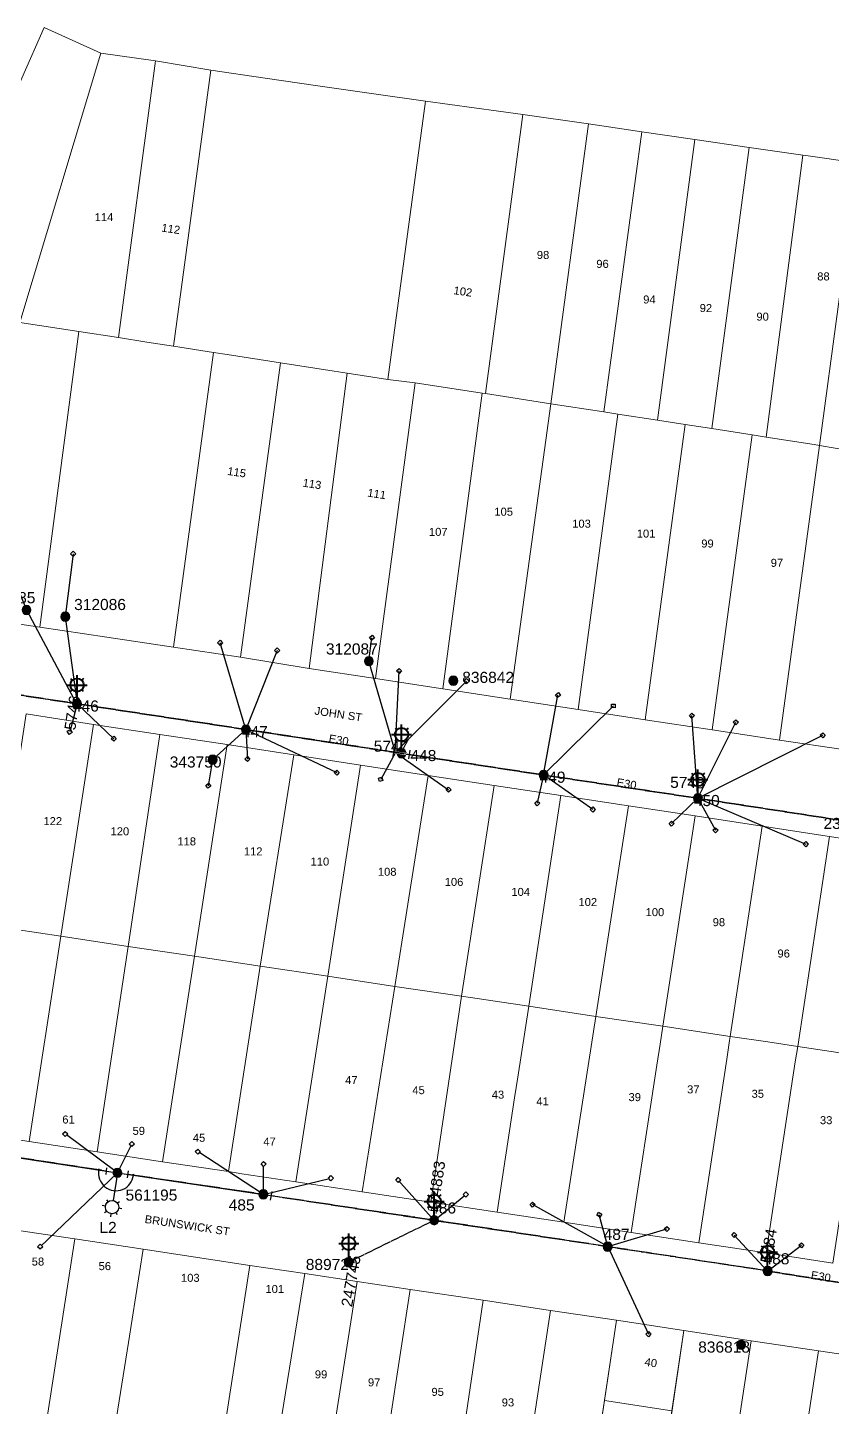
# Model space of a CAD drawing. Header units: metres. Extents: x 314484 to 315473, y 6253544 to 6254134.
# Drawn here: x 315062.3 to 315243.3, y 6253793.7 to 6254104 of the extents above; entities that cross this region are included whole.
import ezdxf
from ezdxf.enums import TextEntityAlignment as Align

# ---------------------------------------------------------------- set-up
doc = ezdxf.new("R2010")
doc.units = ezdxf.units.M
doc.linetypes.add('Cable Exist OH', pattern=[1, 1, 0])
doc.layers.get('0').update_dxf_attribs({"color": 6})
for name, color, linetype, lineweight in [('Cadastre Buildings_SP_EXT', 9, 'Continuous', 5), ('Cadastre Land Parcels_SP_EXT', 9, 'Continuous', 5), ('Cadastre Roads_SP_EXT', 9, 'Continuous', 5)]:
    doc.layers.add(name, color=color, linetype=linetype, lineweight=lineweight)
for name, color, linetype in [('Equip_SP_SL_EXT', 7, 'Continuous'), ('Equip_SP_SL_NEW', 2, 'Continuous'), ('Mains_HV_EXT', 7, 'Continuous'), ('Mains_LV_EXT', 7, 'Continuous'), ('Mains_SL_EXT', 7, 'Continuous'), ('OH_Details_SP_MISC', 7, 'Continuous'), ('Services_SP_EXT', 7, 'Continuous'), ('SupportsOH_SP_TR_HV_LV_SL_EXT', 7, 'Continuous')]:
    doc.layers.add(name, color=color, linetype=linetype)
doc.styles.add('iecARIAL', font='arial.ttf', dxfattribs={"height": 2})
doc.styles.add('POLE_LABEL', font='arial.ttf')
doc.styles.add('SL_LABEL', font='arial.ttf')
doc.styles.get("Standard").update_dxf_attribs({"font": 'arial.ttf'})

# ---------------------------------------------------------------- blocks, each defined once
blk = doc.blocks.new('SL_LANTERN_EXT')
at = {"lineweight": 40}
for p, q in [((0, 1.97), (0, 6.47)), ((-2.25, 4.22), (2.25, 4.22)), ((-1.46, 5.68), (-1.06, 5.28)), ((-1.46, 2.76), (-1.06, 3.16)), ((1.46, 5.68), (1.06, 5.28)), ((1.46, 2.76), (1.06, 3.16)), ((0, 0), (0, 2.72))]:
    blk.add_line(p, q, dxfattribs=at)
blk.add_circle((0, 4.22), 1.5, dxfattribs=at)
at = {"style": 'iecARIAL', "flags": 8}
blk.add_attdef('ASSET_NUM', (1.5, 1.5), '', height=2.5, dxfattribs=at)
for tag, p, height, flags in [('OPERATING_VOLTAGE', (0.98, -1.65), 0.2, 9), ('ORIENTATION', (0.98, -1.85), 0.2, 9), ('OWNED_BY', (0.98, -2.05), 0.2, 9), ('STATE', (0.98, -2.25), 0.2, 9), ('CONSTRUCTED_VOLTAGE', (0.98, -0.65), 0.2, 9), ('CONTROL_TYPE', (0.98, -0.85), 0.2, 9), ('LANTERN_PURPOSE', (0.98, -1.05), 0.2, 9), ('LANTERN_TYPE', (0.98, -1.25), 0.2, 9), ('NO_PHASES', (0.98, -1.45), 0.2, 9), ('USAGE', (0.98, -2.45), 0.2, 9), ('CEXIST', (0.98, -2.65), 0.2, 9), ('CNEW', (0.98, -2.85), 0.2, 9), ('CNUMBER', (0.98, -3.05), 0.2, 9), ('CREMOVE', (0.98, -3.25), 0.2, 9), ('LNUMBER', (2.18, -3.25), 2.5, 8), ('CREPLACE', (0.98, -3.45), 0.2, 9), ('LKINGHEIGHT', (0.98, -3.65), 0.2, 9), ('LBRACKET', (0.98, -3.85), 0.2, 9), ('LBRACKETVOCAB', (0.98, -4.05), 0.2, 9), ('LCATEGORY', (0.98, -4.25), 0.2, 9), ('LCHARGE1', (0.98, -4.45), 0.2, 9), ('LCHARGE1PERCENT', (0.98, -4.65), 0.2, 9), ('LCHARGE2', (0.98, -4.85), 0.2, 9), ('LCHARGE2PERCENT', (0.98, -5.05), 0.2, 9), ('LCHARGE3', (0.98, -5.25), 0.2, 9), ('LCHARGE3PERCENT', (0.98, -5.45), 0.2, 9), ('LEXIST', (0.98, -5.65), 0.2, 9), ('LLAMP', (0.98, -5.85), 0.2, 9), ('LLAMPVOCAB', (0.98, -6.05), 0.2, 9), ('LMAST', (0.98, -6.25), 0.2, 9), ('STREETNAME', (0.98, -9.25), 0.2, 9), ('SUBURB', (0.98, -9.45), 0.2, 1), ('LMASTVOCAB', (0.98, -6.45), 0.2, 9), ('LNEW', (0.98, -6.65), 0.2, 9), ('LANTNUMBER', (0.98, -6.85), 0.2, 9), ('LOUTREACH', (0.98, -7.25), 0.2, 9), ('LOUTREACHVOCAB', (0.98, -7.45), 0.2, 9), ('LRATECODE', (0.98, -7.65), 0.2, 9), ('LREMOVE', (0.98, -7.85), 0.2, 9), ('LREPLACE', (0.98, -8.05), 0.2, 9), ('LTYPE', (0.98, -8.25), 0.2, 9), ('LTYPEVOCAB', (0.98, -8.45), 0.2, 9), ('LEGEND', (0.98, -8.65), 0.2, 9), ('LOCATION', (0.98, -8.85), 0.2, 9), ('NOTES', (0.98, -9.05), 0.2, 9)]:
    blk.add_attdef(tag, p, '', height=height, dxfattribs=dict(flags=flags))
blk = doc.blocks.new('CCP_EXT')
blk.add_wipeout([(0, 0.57), (0.57, 0), (0, -0.57), (-0.57, 0)])
blk.add_lwpolyline([(-0.57, 0), (0, 0.57), (0.57, 0), (0, -0.57), (-0.57, 0)])
at = {"flags": 1}
blk.add_attdef('Z', (0, 0), '', height=0.2, dxfattribs=at)
at = {"flags": 9}
for tag, p in [('CCP_TYPE', (0, 0)), ('CONSTRUCTED_VOLTAGE', (0, -0.2)), ('OPERATING_VOLTAGE', (0, -0.6)), ('ORIENTATION', (0, -0.8)), ('OWNED_BY', (0, -1)), ('STATE', (0, -1.8)), ('NO_PHASES', (0, -0.4)), ('USAGE', (0, -1.2)), ('LEGEND', (0, -1.4)), ('LIFE_SUPPORT', (0, -1.6)), ('NOTES', (0, -2))]:
    blk.add_attdef(tag, text='', height=0.2, dxfattribs=at).set_placement(p, align=Align.MIDDLE_LEFT)
blk = doc.blocks.new('POLE_EXT')
blk.add_hatch(color=256).paths.add_polyline_path([(-1, 0, 1), (1, 0, 1)])
blk.add_lwpolyline([(-1, 0, 1), (1, 0, 1)], format="xyb", close=True)
for tag, height, flags, p in [('pNumber', 2.5, 8, (-17.84, 2.07)), ('OWNED_BY', 0.2, 9, (1.35, -0.4)), ('SPECIAL_USE', 0.2, 9, (1.35, -0.8)), ('STATE', 0.2, 9, (1.35, -1)), ('cLV', 0.2, 9, (1.35, -1.4)), ('hDepth', 0.2, 9, (1.35, -1.6)), ('hDia', 0.2, 9, (1.35, -1.8)), ('cHV', 0.2, 9, (1.35, -2)), ('PARENT', 0.2, 9, (1.35, -0.6)), ('USAGE', 0.2, 9, (1.35, -1.2)), ('LBRACKET', 0.2, 9, (1.35, -2.2)), ('LExisting', 0.2, 9, (1.35, -2.4)), ('LANTNUMBER', 0.2, 9, (1.35, -2.6)), ('LOther', 0.2, 9, (1.35, -2.8)), ('LRemove', 0.2, 9, (1.35, -3)), ('LEGEND', 0.2, 9, (1.35, -3.2)), ('cLinedev', 0.2, 9, (1.35, -3.4)), ('pExisting', 0.2, 9, (1.35, -3.8)), ('pFooting', 0.2, 9, (1.35, -4.4)), ('pNew', 0.2, 9, (1.35, -4.6)), ('pRelocate', 0.2, 9, (1.35, -5)), ('pRemove', 0.2, 9, (1.35, -5.2)), ('pReplace', 0.2, 9, (1.35, -5.4)), ('pStay', 0.2, 9, (1.35, -5.6)), ('pType', 0.2, 9, (1.35, -5.8)), ('cspan', 0.2, 9, (1.35, -6)), ('STREETNAME', 0.2, 9, (1.35, -6.2)), ('LOCATION', 0.2, 9, (1.35, -3.6)), ('PFNUMBER', 0.2, 9, (1.35, -4)), ('NEWPFNUMBER', 0.2, 9, (1.35, -4.2)), ('SUBURB', 0.2, 9, (1.35, -6.4)), ('OPERATED_BY', 0.2, 9, (1.36, -7.01)), ('NOTES', 0.2, 9, (1.35, -6.6)), ('MAINTAINED_BY', 0.2, 9, (1.36, -6.81))]:
    blk.add_attdef(tag, text='', height=height, dxfattribs=dict(flags=flags)).set_placement(p, align=Align.MIDDLE_LEFT)
at = {"style": 'POLE_LABEL'}
for tag, height, flags, p in [('ASSET_NUM', 2.5, 8, (2, 2)), ('STRUCTURE_PLANT_NUMBER', 0.2, 9, (1.35, 0.03)), ('STREET_CODE', 0.2, 9, (1.35, -0.2))]:
    blk.add_attdef(tag, text='', height=height, dxfattribs=dict(at, flags=flags)).set_placement(p, align=Align.MIDDLE_LEFT)
at = {"flags": 1}
blk.add_attdef('Z', (1.35, -7.33), '', height=0.2, dxfattribs=at)
blk = doc.blocks.new('End Shackle_EXT')
blk.add_wipeout([(0, 0.25), (1.81, 0.25), (1.82, -0.25), (0, -0.25)])
blk.add_line((1.81, -1), (1.81, 1))
at = {"flags": 1}
blk.add_attdef('Z', (0, 0), '', height=0.2, dxfattribs=at)
at = {"flags": 9}
for tag, p in [('CONNECTOR_TYPE', (0, 0)), ('CONSTRUCTED_VOLTAGE', (0, -0.2)), ('OPERATING_VOLTAGE', (0, -0.6)), ('ORIENTATION', (0, -0.8)), ('OWNED_BY', (0, -1)), ('STATE', (0, -1.2)), ('NO_PHASES', (0, -0.4)), ('USAGE', (0, -1.4)), ('NOTES', (0, -1.6))]:
    blk.add_attdef(tag, text='', height=0.2, dxfattribs=at).set_placement(p, align=Align.MIDDLE_LEFT)
blk = doc.blocks.new('*U148')
blk.add_line((0, 0), (0, 0))
at = {"style": 'SL_LABEL'}
for tag, height, flags, p in [('ASSET_NUM', 2.5, 8, (2, 2)), ('STREET_CODE', 0.2, 9, (0, -0.2))]:
    blk.add_attdef(tag, text='', height=height, dxfattribs=dict(at, flags=flags)).set_placement(p, align=Align.MIDDLE_LEFT)
at = {"flags": 1}
blk.add_attdef('Z', (0, 0), '', height=0.2, dxfattribs=at)
at = {"flags": 9}
for tag, p in [('CONSTRUCTED_VOLTAGE', (0, -0.4)), ('CONTROL_TYPE', (0, -0.6)), ('OPERATING_VOLTAGE', (0, -1.4)), ('ORIENTATION', (0, -1.6)), ('OWNED_BY', (0, -1.8)), ('STATE', (0, -2)), ('CEXIST', (0, -2.4)), ('CNEW', (0, -2.6)), ('CNUMBER', (0, -2.8)), ('CREMOVE', (0, -3)), ('CREPLACE', (0, -3.2)), ('LANTERN_PURPOSE', (0, -0.8)), ('LANTERN_TYPE', (0, -1)), ('NO_PHASES', (0, -1.2)), ('USAGE', (0, -2.2)), ('LKINGHEIGHT', (0, -3.4)), ('LBRACKET', (0, -3.6))]:
    blk.add_attdef(tag, text='', height=0.2, dxfattribs=at).set_placement(p, align=Align.MIDDLE_LEFT)
blk.add_wipeout([(-1.57, -9.93), (-2.89, -8.92), (-3.44, -7.36), (-2.43, -6.04), (-0.85, -5.39), (0.45, -6.5), (1, -8.06), (-0.01, -9.38)])
for p, q in [((0, 0), (-0.99, -6.23)), ((-2.43, -6.04), (-2.1, -6.5)), ((-2.7, -7.48), (-3.44, -7.36)), ((-2.89, -8.92), (-2.44, -8.59)), ((-1.46, -9.19), (-1.57, -9.93)), ((-0.01, -9.38), (-0.34, -8.92)), ((0.45, -6.5), (-0.01, -6.83)), ((1, -8.06), (0.26, -7.95))]:
    blk.add_line(p, q)
blk.add_circle((-1.22, -7.71), 1.5)
for tag, height, flags, p in [('LNUMBER', 2.5, 8, (1.2, -2.8)), ('LBRACKETVOCAB', 0.2, 9, (0, -3.8)), ('LCATEGORY', 0.2, 9, (0, -4)), ('LCHARGE1', 0.2, 9, (0, -4.2)), ('LCHARGE1PERCENT', 0.2, 9, (0, -4.4)), ('LCHARGE2', 0.2, 9, (0, -4.6)), ('LCHARGE2PERCENT', 0.2, 9, (0, -4.8)), ('LCHARGE3', 0.2, 9, (0, -5)), ('LCHARGE3PERCENT', 0.2, 9, (0, -5.2)), ('LEXIST', 0.2, 9, (0, -5.4)), ('LLAMP', 0.2, 9, (0, -5.6)), ('LLAMPVOCAB', 0.2, 9, (0, -5.8)), ('LMAST', 0.2, 9, (0, -6)), ('LMASTVOCAB', 0.2, 9, (0, -6.2)), ('SUBURB', 0.2, 9, (0, -8.6)), ('STREETNAME', 0.2, 9, (0, -8.8)), ('LNEW', 0.2, 9, (0, -6.4)), ('LANTNUMBER', 0.2, 9, (0, -6.6)), ('LOUTREACH', 0.2, 9, (0, -7)), ('LOUTREACHVOCAB', 0.2, 9, (0, -7.2)), ('LRATECODE', 0.2, 9, (0, -7.4)), ('LREMOVE', 0.2, 9, (0, -7.6)), ('LREPLACE', 0.2, 9, (0, -7.8)), ('LTYPE', 0.2, 9, (0, -8)), ('LTYPEVOCAB', 0.2, 9, (0, -8.2)), ('LEGEND', 0.2, 9, (0, -8.4)), ('LOCATION', 0.2, 9, (0, -9)), ('NOTES', 0.2, 9, (0, -9.2)), ('MAINTAINED_BY', 0.2, 9, (0, -9.86))]:
    blk.add_attdef(tag, text='', height=height, dxfattribs=dict(flags=flags)).set_placement(p, align=Align.MIDDLE_LEFT)
blk.add_attdef('OPERATED_BY', (0, -9.61), '', height=0.2, dxfattribs=at)
blk = doc.blocks.new('BOND POINT')
blk.add_hatch(color=256).paths.add_polyline_path([(-1, 0, 1), (1, 0, 1)])
blk.add_lwpolyline([(-1, 0, 1), (1, 0, 1)], format="xyb", close=True)

msp = doc.modelspace()

# ---------------------------------------------------------------- linework, layer by layer
at = {"layer": 'Cadastre Buildings_SP_EXT', "linetype": 'Continuous'}
msp.add_lwpolyline([(315095.18, 6254032.33), (315104.11, 6254030.95), (315107.22, 6254030.49), (315119.18, 6254028.62), (315131.26, 6254026.77), (315134.24, 6254026.29), (315143.38, 6254024.87), (315151.8, 6254087.47), (315139.7, 6254089.19), (315127.58, 6254090.93), (315115.73, 6254092.64), (315103.53, 6254094.41), (315095.18, 6254032.33)], close=True, dxfattribs=at)
at = {"layer": 'Cadastre Land Parcels_SP_EXT', "linetype": 'Continuous'}
for points in [[(315078.77, 6254098.27), (315066.09, 6254104), (315061.02, 6254092.61), (315055.99, 6254081.29), (315051.08, 6254070.26), (315046.28, 6254059.46), (315046.15, 6254059.16), (315041.31, 6254048.23), (315038.11, 6254041.03), (315043.67, 6254040.17), (315046.66, 6254039.72), (315058.63, 6254037.94), (315060.6, 6254037.65), (315078.77, 6254098.27)], [(315082.78, 6254034.3), (315091.08, 6254096.5), (315078.77, 6254098.27), (315060.6, 6254037.65), (315073.87, 6254035.64), (315082.78, 6254034.3)], [(315103.53, 6254094.41), (315091.08, 6254096.5), (315082.78, 6254034.3), (315089.15, 6254033.28), (315095.18, 6254032.33), (315103.53, 6254094.41)], [(315173.69, 6254084.49), (315151.8, 6254087.47), (315143.38, 6254024.87), (315149.49, 6254024.12), (315164.58, 6254021.8), (315165.3, 6254021.69), (315173.69, 6254084.49)], [(315188.5, 6254082.33), (315173.69, 6254084.49), (315165.3, 6254021.69), (315180, 6254019.41), (315188.5, 6254082.33)], [(315200.5, 6254080.58), (315188.5, 6254082.33), (315180, 6254019.41), (315191.96, 6254017.58), (315200.5, 6254080.58)], [(315212.41, 6254078.84), (315200.5, 6254080.58), (315191.96, 6254017.58), (315195.1, 6254017.07), (315203.98, 6254015.72), (315212.41, 6254078.84)], [(315224.6, 6254077.06), (315212.41, 6254078.84), (315203.98, 6254015.72), (315210.24, 6254014.74), (315216.21, 6254013.82), (315224.6, 6254077.06)], [(315236.69, 6254075.32), (315224.6, 6254077.06), (315216.21, 6254013.82), (315225.28, 6254012.38), (315228.46, 6254011.92), (315236.69, 6254075.32)], [(315249.02, 6254073.56), (315247.75, 6254073.76), (315237.89, 6254075.15), (315236.69, 6254075.32), (315228.46, 6254011.92), (315239.25, 6254010.24), (315240.45, 6254010.03), (315249.02, 6254073.56)], [(315260.2, 6254071.97), (315256.68, 6254072.49), (315249.02, 6254073.56), (315240.45, 6254010.03), (315247.47, 6254008.79), (315251.13, 6254008.14), (315260.2, 6254071.97)], [(315107.22, 6254030.49), (315104.11, 6254030.95), (315095.12, 6253964.69), (315110.19, 6253962.41), (315119.18, 6254028.62), (315107.22, 6254030.49)], [(315131.26, 6254026.77), (315119.18, 6254028.62), (315110.19, 6253962.41), (315125.63, 6253959.9), (315134.24, 6254026.29), (315131.26, 6254026.77)], [(315143.38, 6254024.87), (315134.24, 6254026.29), (315125.63, 6253959.9), (315140.57, 6253957.61), (315149.49, 6254024.12), (315143.38, 6254024.87)], [(315164.58, 6254021.8), (315149.49, 6254024.12), (315140.57, 6253957.61), (315155.76, 6253955.29), (315164.58, 6254021.8)], [(315180, 6254019.41), (315165.3, 6254021.69), (315164.58, 6254021.8), (315155.76, 6253955.29), (315170.88, 6253952.98), (315180, 6254019.41)], [(315195.1, 6254017.07), (315191.96, 6254017.58), (315180, 6254019.41), (315170.88, 6253952.98), (315186.17, 6253950.65), (315195.1, 6254017.07)], [(315210.24, 6254014.74), (315203.98, 6254015.72), (315195.1, 6254017.07), (315186.17, 6253950.65), (315201.22, 6253948.35), (315210.24, 6254014.74)], [(315216.21, 6254013.82), (315210.24, 6254014.74), (315201.22, 6253948.35), (315216.31, 6253946.04), (315225.28, 6254012.38), (315216.21, 6254013.82)], [(315228.46, 6254011.92), (315225.28, 6254012.38), (315216.31, 6253946.04), (315225.12, 6253944.7), (315231.44, 6253943.76), (315240.45, 6254010.03), (315239.25, 6254010.24), (315228.46, 6254011.92)], [(315254.9, 6254007.57), (315251.13, 6254008.14), (315247.47, 6254008.79), (315240.45, 6254010.03), (315231.44, 6253943.76), (315245.75, 6253941.65), (315254.9, 6254007.57)], [(315077.14, 6253947.3), (315062, 6253949.64), (315054.68, 6253901.95), (315069.79, 6253899.68), (315077.14, 6253947.3)], [(315092.08, 6253945.02), (315077.14, 6253947.3), (315069.79, 6253899.68), (315084.94, 6253897.38), (315092.08, 6253945.02)], [(315107.19, 6253942.74), (315092.08, 6253945.02), (315084.94, 6253897.38), (315099.85, 6253895.17), (315107.19, 6253942.74)], [(315122.22, 6253940.44), (315107.19, 6253942.74), (315099.85, 6253895.17), (315114.61, 6253892.95), (315122.22, 6253940.44)], [(315137.19, 6253938.16), (315122.22, 6253940.44), (315114.61, 6253892.95), (315129.86, 6253890.66), (315137.19, 6253938.16)], [(315152.46, 6253935.82), (315137.19, 6253938.16), (315129.86, 6253890.66), (315144.93, 6253888.37), (315152.46, 6253935.82)], [(315167.29, 6253933.56), (315152.46, 6253935.82), (315144.93, 6253888.37), (315159.94, 6253886.15), (315167.29, 6253933.56)], [(315182.29, 6253931.28), (315167.29, 6253933.56), (315159.94, 6253886.15), (315175.05, 6253883.89), (315182.29, 6253931.28)], [(315197.46, 6253928.95), (315182.29, 6253931.28), (315175.05, 6253883.89), (315190.15, 6253881.63), (315197.46, 6253928.95)], [(315212.49, 6253926.71), (315197.46, 6253928.95), (315190.15, 6253881.63), (315205.23, 6253879.39), (315212.49, 6253926.71)], [(315227.56, 6253924.39), (315212.49, 6253926.71), (315205.23, 6253879.39), (315220.38, 6253877.13), (315227.56, 6253924.39)], [(315242.67, 6253922.06), (315227.56, 6253924.39), (315220.38, 6253877.13), (315228.84, 6253875.87), (315235.53, 6253874.87), (315242.67, 6253922.06)], [(315257.71, 6253919.76), (315242.67, 6253922.06), (315235.53, 6253874.87), (315250.57, 6253872.64), (315257.71, 6253919.76)], [(315069.79, 6253899.68), (315054.68, 6253901.95), (315049.94, 6253870.9), (315047.63, 6253855.75), (315050.25, 6253855.36), (315062.67, 6253853.48), (315069.79, 6253899.68)], [(315084.94, 6253897.38), (315069.79, 6253899.68), (315062.67, 6253853.48), (315078.01, 6253851.16), (315084.94, 6253897.38)], [(315099.85, 6253895.17), (315084.94, 6253897.38), (315078.01, 6253851.16), (315092.67, 6253848.94), (315099.85, 6253895.17)], [(315114.61, 6253892.95), (315099.85, 6253895.17), (315092.67, 6253848.94), (315107.49, 6253846.71), (315114.61, 6253892.95)], [(315129.86, 6253890.66), (315114.61, 6253892.95), (315107.49, 6253846.71), (315110.51, 6253846.25), (315122.69, 6253844.41), (315129.86, 6253890.66)], [(315144.93, 6253888.37), (315129.86, 6253890.66), (315122.69, 6253844.41), (315137.55, 6253842.17), (315144.93, 6253888.37)], [(315159.94, 6253886.15), (315144.93, 6253888.37), (315137.55, 6253842.17), (315153.01, 6253839.83), (315159.94, 6253886.15)], [(315175.05, 6253883.89), (315159.94, 6253886.15), (315153.01, 6253839.83), (315167.91, 6253837.58), (315171.88, 6253863.32), (315172.59, 6253867.98), (315175.05, 6253883.89)], [(315190.15, 6253881.63), (315175.05, 6253883.89), (315172.59, 6253867.98), (315171.88, 6253863.32), (315167.91, 6253837.58), (315182.94, 6253835.31), (315190.15, 6253881.63)], [(315205.23, 6253879.39), (315190.15, 6253881.63), (315182.94, 6253835.31), (315198.09, 6253833.02), (315203.87, 6253870.66), (315204.62, 6253875.39), (315205.23, 6253879.39)], [(315220.38, 6253877.13), (315205.23, 6253879.39), (315204.62, 6253875.39), (315203.87, 6253870.66), (315198.09, 6253833.02), (315213.28, 6253830.72), (315219.58, 6253871.97), (315220.23, 6253876.18), (315220.38, 6253877.13)], [(315235.53, 6253874.87), (315228.84, 6253875.87), (315220.38, 6253877.13), (315220.23, 6253876.18), (315219.58, 6253871.97), (315213.28, 6253830.72), (315228.41, 6253828.44), (315234.99, 6253871.39), (315235.53, 6253874.87)], [(315250.57, 6253872.64), (315235.53, 6253874.87), (315234.99, 6253871.39), (315228.41, 6253828.44), (315243.46, 6253826.16), (315250.29, 6253870.81), (315250.57, 6253872.64)], [(315072.99, 6253831.58), (315058.25, 6253833.77), (315051.95, 6253794.09), (315051.49, 6253791.24), (315051.04, 6253788.41), (315051.55, 6253788.34), (315065.9, 6253786.12), (315072.99, 6253831.58)], [(315112.32, 6253825.63), (315088.36, 6253829.27), (315085.02, 6253808.31), (315081.15, 6253783.9), (315105.25, 6253780.28), (315112.32, 6253825.63)], [(315124.68, 6253823.78), (315112.32, 6253825.63), (315105.25, 6253780.28), (315117.37, 6253778.43), (315124.68, 6253823.78)], [(315136.42, 6253822), (315124.68, 6253823.78), (315117.37, 6253778.43), (315129.3, 6253776.65), (315136.42, 6253822)], [(315148.34, 6253820.22), (315136.42, 6253822), (315129.3, 6253776.65), (315141.44, 6253774.8), (315148.34, 6253820.22)], [(315164.82, 6253817.77), (315148.34, 6253820.22), (315141.44, 6253774.8), (315158.08, 6253772.32), (315164.82, 6253817.77)], [(315179.96, 6253815.46), (315164.82, 6253817.77), (315158.08, 6253772.32), (315173.03, 6253770.1), (315179.96, 6253815.46)], [(315194.77, 6253813.27), (315179.96, 6253815.46), (315173.03, 6253770.1), (315187.98, 6253767.81), (315194.77, 6253813.27)], [(315209.91, 6253810.97), (315194.77, 6253813.27), (315192.07, 6253795.22), (315207.26, 6253792.91), (315209.91, 6253810.97)], [(315225.09, 6253808.65), (315209.91, 6253810.97), (315203.23, 6253765.51), (315218.2, 6253763.28), (315225.09, 6253808.65)], [(315240.21, 6253806.44), (315225.09, 6253808.65), (315218.2, 6253763.28), (315233.27, 6253760.97), (315237.21, 6253786.79), (315240.21, 6253806.44)], [(315255.43, 6253804.13), (315240.21, 6253806.44), (315237.21, 6253786.79), (315252.32, 6253784.35), (315255.43, 6253804.13)], [(315207.26, 6253792.91), (315192.07, 6253795.22), (315187.98, 6253767.81), (315203.23, 6253765.51), (315207.26, 6253792.91)]]:
    msp.add_lwpolyline(points, close=True, dxfattribs=at)
at = {"layer": 'Mains_LV_EXT', "linetype": 'Cable Exist OH'}
for points in [[(315073.45, 6253951.93), (315027.25, 6253959)], [(315192.81, 6253829.85), (315228.79, 6253824.47)], [(315257.57, 6253819.73), (315228.77, 6253824.36)]]:
    msp.add_lwpolyline(points, dxfattribs=at)
at = {"layer": 'Mains_SL_EXT', "linetype": 'Cable Exist OH'}
for points in [[(314986.32, 6253965.23), (315027.25, 6253959), (315073.45, 6253951.93)], [(315153.78, 6253835.78), (315134.55, 6253826.33)], [(315228.77, 6253824.36), (315257.57, 6253819.73), (315280.31, 6253816.55)]]:
    msp.add_lwpolyline(points, dxfattribs=at)
at = {"layer": 'Services_SP_EXT'}
for points in [[(315115.36, 6253841.59), (315100.59, 6253851.23)], [(315115.36, 6253841.59), (315115.4, 6253848.43)], [(315115.36, 6253841.59), (315130.56, 6253845.24)], [(315153.77, 6253835.75), (315145.7, 6253844.82)], [(315153.77, 6253835.75), (315160.89, 6253841.57)]]:
    msp.add_lwpolyline(points, dxfattribs=at)

# ---------------------------------------------------------------- block references
at = {"layer": 'Equip_SP_SL_EXT'}
ref = msp.add_blockref('SL_LANTERN_EXT', (315073.45, 6253951.93), dxfattribs=at)
ref.add_attrib('ASSET_NUM', '5746', dxfattribs={"layer": '0', "height": 2.5, "rotation": 81.3911, "style": 'iecARIAL'}).set_placement((315074.95, 6253953.43), align=Align.BOTTOM_RIGHT)
ref = msp.add_blockref('SL_LANTERN_EXT', (315146.44, 6253940.79), dxfattribs=at)
ref.add_attrib('ASSET_NUM', '5747', dxfattribs={"layer": '0', "height": 2.5, "rotation": 359.0132, "style": 'iecARIAL'}).set_placement((315147.94, 6253942.29), align=Align.MIDDLE_RIGHT)
ref = msp.add_blockref('SL_LANTERN_EXT', (315213.09, 6253930.67), dxfattribs=at)
ref.add_attrib('ASSET_NUM', '5748', dxfattribs={"layer": '0', "height": 2.5, "rotation": 359.1955, "style": 'iecARIAL'}).set_placement((315214.59, 6253932.17), align=Align.BOTTOM_RIGHT)
ref = msp.add_blockref('SL_LANTERN_EXT', (315251.51, 6253924.77), dxfattribs=at)
ref.add_attrib('ASSET_NUM', '238777', dxfattribs={"layer": '0', "height": 2.5, "style": 'iecARIAL'}).set_placement((315253.01, 6253926.27), align=Align.TOP_RIGHT)
ref = msp.add_blockref('SL_LANTERN_EXT', (315153.78, 6253835.78), dxfattribs=at)
ref.add_attrib('ASSET_NUM', '174883', dxfattribs={"layer": '0', "height": 2.5, "rotation": 81.2983, "style": 'iecARIAL'}).set_placement((315155.28, 6253837.28), align=Align.BOTTOM_LEFT)
ref = msp.add_blockref('SL_LANTERN_EXT', (315134.55, 6253826.33), dxfattribs=at)
ref.add_attrib('ASSET_NUM', '247745', dxfattribs={"layer": '0', "height": 2.5, "rotation": 80.2032, "style": 'iecARIAL'}).set_placement((315136.05, 6253827.83), align=Align.MIDDLE_RIGHT)
ref = msp.add_blockref('SL_LANTERN_EXT', (315228.77, 6253824.36), dxfattribs=at)
ref.add_attrib('ASSET_NUM', '5784', dxfattribs={"layer": '0', "height": 2.5, "rotation": 80.0805, "style": 'iecARIAL'}).set_placement((315230.27, 6253825.86), align=Align.BOTTOM_LEFT)
at = {"layer": 'Equip_SP_SL_NEW'}
ref = msp.add_blockref('*U148', (315082.54, 6253846.44), dxfattribs=at)
ref.add_attrib('LNUMBER', 'L2', dxfattribs={"layer": '0', "height": 2.5}).set_placement((315078.48, 6253834.16), align=Align.MIDDLE_LEFT)
at = {"layer": 'Mains_LV_EXT', "color": 7, "linetype": 'Continuous', "xscale": 0.15, "yscale": 0.15, "zscale": 0.15}
msp.add_blockref('BOND POINT', (315086.12, 6253845.92), dxfattribs=at).dxf.unprotected_set("ltscale", 0)
at = {"layer": 'Services_SP_EXT'}
msp.add_blockref('CCP_EXT', (315072.59, 6253985.66), dxfattribs=at)
at = {"layer": 'SupportsOH_SP_TR_HV_LV_SL_EXT'}
ref = msp.add_blockref('POLE_EXT', (315062.09, 6253973.04), dxfattribs=at)
ref.add_attrib('ASSET_NUM', '312085', dxfattribs={"layer": '0', "height": 2.5, "style": 'POLE_LABEL'}).set_placement((315064.09, 6253973.79), align=Align.BOTTOM_RIGHT)
ref = msp.add_blockref('POLE_EXT', (315070.8, 6253971.51), dxfattribs=at)
ref.add_attrib('ASSET_NUM', '312086', dxfattribs={"layer": '0', "height": 2.5, "style": 'POLE_LABEL'}).set_placement((315072.8, 6253972.26), align=Align.BOTTOM_LEFT)
ref = msp.add_blockref('POLE_EXT', (315073.45, 6253951.93), dxfattribs=at)
ref.add_attrib('ASSET_NUM', '446', dxfattribs={"layer": '0', "height": 2.5, "rotation": 0.0084, "style": 'POLE_LABEL'}).set_placement((315075.45, 6253952.68), align=Align.TOP_CENTER)
ref = msp.add_blockref('POLE_EXT', (315111.43, 6253946.15), dxfattribs=at)
ref.add_attrib('ASSET_NUM', '447', dxfattribs={"layer": '0', "height": 2.5, "rotation": 359.9801, "style": 'POLE_LABEL'}).set_placement((315113.43, 6253946.9), align=Align.TOP_CENTER)
ref = msp.add_blockref('POLE_EXT', (315146.44, 6253940.79), dxfattribs=at)
ref.add_attrib('ASSET_NUM', '448', dxfattribs={"layer": '0', "height": 2.5, "rotation": 0.0122, "style": 'POLE_LABEL'}).set_placement((315148.44, 6253941.54), align=Align.TOP_LEFT)
ref = msp.add_blockref('POLE_EXT', (315103.95, 6253939.34), dxfattribs=at)
ref.add_attrib('ASSET_NUM', '343750', dxfattribs={"layer": '0', "height": 2.5, "style": 'POLE_LABEL'}).set_placement((315105.95, 6253940.09), align=Align.TOP_RIGHT)
ref = msp.add_blockref('POLE_EXT', (315178.4, 6253935.92), dxfattribs=at)
ref.add_attrib('ASSET_NUM', '449', dxfattribs={"layer": '0', "height": 2.5, "rotation": 0.0443, "style": 'POLE_LABEL'}).set_placement((315180.4, 6253936.67), align=Align.TOP_CENTER)
ref = msp.add_blockref('POLE_EXT', (315213.09, 6253930.67), dxfattribs=at)
ref.add_attrib('ASSET_NUM', '450', dxfattribs={"layer": '0', "height": 2.5, "rotation": 0.0764, "style": 'POLE_LABEL'}).set_placement((315215.09, 6253931.42), align=Align.TOP_CENTER)
ref = msp.add_blockref('POLE_EXT', (315153.78, 6253835.78), dxfattribs=at)
ref.add_attrib('ASSET_NUM', '486', dxfattribs={"layer": '0', "height": 2.5, "rotation": 359.9946, "style": 'POLE_LABEL'}).set_placement((315155.78, 6253836.53), align=Align.BOTTOM_CENTER)
ref = msp.add_blockref('POLE_EXT', (315192.81, 6253829.85), dxfattribs=at)
ref.add_attrib('ASSET_NUM', '487', dxfattribs={"layer": '0', "height": 2.5, "rotation": 359.9465, "style": 'POLE_LABEL'}).set_placement((315194.81, 6253830.6), align=Align.BOTTOM_CENTER)
ref = msp.add_blockref('POLE_EXT', (315134.55, 6253826.33), dxfattribs=at)
ref.add_attrib('ASSET_NUM', '889720', dxfattribs={"layer": '0', "height": 2.5, "style": 'POLE_LABEL'}).set_placement((315136.55, 6253827.08), align=Align.TOP_RIGHT)
ref = msp.add_blockref('POLE_EXT', (315228.77, 6253824.36), dxfattribs=at)
ref.add_attrib('ASSET_NUM', '488', dxfattribs={"layer": '0', "height": 2.5, "rotation": 0.0589, "style": 'POLE_LABEL'}).set_placement((315230.77, 6253825.11), align=Align.BOTTOM_CENTER)
ref = msp.add_blockref('POLE_EXT', (315222.81, 6253807.76), dxfattribs=at)
ref.add_attrib('ASSET_NUM', '836818', dxfattribs={"layer": '0', "height": 2.5, "style": 'POLE_LABEL'}).set_placement((315224.81, 6253808.51), align=Align.TOP_RIGHT)

# ---------------------------------------------------------------- texts
at = {"layer": 'Cadastre Land Parcels_SP_EXT'}
for s, p in [('114', (315077.42, 6254060.47)), ('98', (315176.87, 6254051.98)), ('96', (315190.24, 6254049.97)), ('88', (315239.93, 6254047.14)), ('94', (315200.79, 6254041.96)), ('92', (315213.49, 6254040.03)), ('90', (315226.25, 6254038.1)), ('105', (315167.31, 6253994.23)), ('103', (315184.82, 6253991.54)), ('107', (315152.6, 6253989.7)), ('101', (315199.34, 6253989.31)), ('99', (315213.85, 6253987.07)), ('97', (315229.47, 6253982.73)), ('122', (315065.9, 6253924.64)), ('120', (315080.99, 6253922.35)), ('118', (315096.02, 6253920.08)), ('112', (315110.97, 6253917.83)), ('110', (315125.97, 6253915.55)), ('108', (315141.11, 6253913.25)), ('106', (315156.15, 6253910.97)), ('104', (315171.14, 6253908.72)), ('102', (315186.23, 6253906.44)), ('100', (315201.33, 6253904.17)), ('98', (315216.41, 6253901.91)), ('96', (315230.99, 6253894.86)), ('47', (315133.76, 6253866.4)), ('37', (315210.66, 6253864.31)), ('45', (315148.86, 6253864.13)), ('43', (315166.73, 6253863.12)), ('41', (315176.75, 6253861.62)), ('39', (315197.48, 6253862.57)), ('35', (315225.16, 6253863.32)), ('61', (315070.14, 6253857.53)), ('59', (315085.94, 6253854.98)), ('33', (315240.54, 6253857.38)), ('45', (315099.5, 6253853.43)), ('47', (315115.35, 6253852.56)), ('58', (315063.27, 6253825.59)), ('56', (315078.3, 6253824.56)), ('103', (315096.83, 6253821.93)), ('101', (315115.83, 6253819.41)), ('99', (315126.94, 6253800.22)), ('97', (315138.88, 6253798.42)), ('95', (315153.17, 6253796.28)), ('93', (315168.97, 6253793.91))]:
    msp.add_text(s, height=1.8, dxfattribs=at).set_placement(p)
for s, rotation, p in [('112', 351.6851, (315092.34, 6254058.16)), ('102', 351.7235, (315158.04, 6254044.07)), ('115', 351.32, (315107.16, 6254003.43)), ('113', 351.32, (315124.1, 6254000.8)), ('111', 351.317, (315138.66, 6253998.56)), ('40', 351.5278, (315201, 6253803.09))]:
    msp.add_text(s, height=1.8, rotation=rotation, dxfattribs=at).set_placement(p)
at = {"layer": 'Cadastre Roads_SP_EXT'}
for s, rotation, p in [('JOHN ST', 351.3555, (315126.78, 6253949.54)), ('BRUNSWICK ST', 351.4173, (315088.58, 6253835.19))]:
    msp.add_text(s, height=1.8, rotation=rotation, dxfattribs=at).set_placement(p)
at = {"layer": 'Mains_LV_EXT'}
for rotation, p in [(350.1989, (315129.95, 6253943.29)), (350.2739, (315194.71, 6253933.45)), (350.2882, (315238.39, 6253822.63))]:
    msp.add_text('E30', height=1.8, rotation=rotation, dxfattribs=at).set_placement(p)

# ---------------------------------------------------------------- next in the draw order: linework, layer by layer
at = {"layer": 'Cadastre Buildings_SP_EXT', "linetype": 'Continuous'}
msp.add_lwpolyline([(315046.66, 6254039.72), (315043.67, 6254040.17), (315041.27, 6254021.88), (315039.61, 6254009.11), (315037.91, 6253995.99), (315034.98, 6253973.73), (315047.98, 6253971.75), (315049.98, 6253971.44), (315065.1, 6253969.13), (315073.87, 6254035.64), (315060.6, 6254037.65), (315058.63, 6254037.94), (315046.66, 6254039.72)], close=True, dxfattribs=at)
at = {"layer": 'Cadastre Land Parcels_SP_EXT', "linetype": 'Continuous'}
msp.add_lwpolyline([(315088.36, 6253829.27), (315072.99, 6253831.58), (315065.9, 6253786.12), (315070.21, 6253785.5), (315081.15, 6253783.9), (315085.02, 6253808.31), (315088.36, 6253829.27)], close=True, dxfattribs=at)
at = {"layer": 'Mains_LV_EXT', "color": 7, "linetype": 'Continuous'}
for p, q in [((315080.1, 6253847.6), (315079.91, 6253846.08)), ((315084.92, 6253846.86), (315084.73, 6253845.34))]:
    msp.add_line(p, q, dxfattribs=at).dxf.unprotected_set("ltscale", 0)
at = {"layer": 'Mains_LV_EXT', "linetype": 'Continuous'}
msp.add_lwpolyline([(315078.37, 6253847.09, 1.04533), (315086.12, 6253845.92)], format="xyb", dxfattribs=at)
at = {"layer": 'Services_SP_EXT'}
for points in [[(315056.51, 6253986.46), (315062.09, 6253973.04), (315073.36, 6253951.95)], [(315072.59, 6253985.66), (315070.8, 6253971.51), (315073.45, 6253951.93)], [(315082.54, 6253846.44), (315070.78, 6253855.19)], [(315082.54, 6253846.44), (315085.77, 6253852.92)], [(315082.54, 6253846.44), (315065.16, 6253829.81)]]:
    msp.add_lwpolyline(points, dxfattribs=at)

# ---------------------------------------------------------------- next in the draw order: block references
at = {"layer": 'Mains_LV_EXT', "color": 7, "linetype": 'Continuous', "xscale": 0.15, "yscale": 0.15, "zscale": 0.15}
msp.add_blockref('BOND POINT', (315078.37, 6253847.09), dxfattribs=at).dxf.unprotected_set("ltscale", 0)
at = {"layer": 'Services_SP_EXT'}
for p in [(315105.62, 6253965.63), (315118.46, 6253963.91), (315145.89, 6253959.33), (315161.08, 6253957.01), (315211.74, 6253949.27), (315221.63, 6253947.77), (315081.71, 6253944.08), (315241.17, 6253944.85), (315111.76, 6253939.51), (315131.87, 6253936.44), (315157.02, 6253932.59), (315176.97, 6253929.56), (315189.45, 6253928.16), (315207.17, 6253924.97), (315217.05, 6253923.48), (315237.35, 6253920.36), (315100.59, 6253851.23), (315115.4, 6253848.43), (315130.56, 6253845.24), (315145.7, 6253844.82), (315160.89, 6253841.57), (315175.92, 6253839.3), (315206.11, 6253833.83), (315221.27, 6253832.45), (315236.37, 6253830.16)]:
    msp.add_blockref('CCP_EXT', p, dxfattribs=at)
for p, rotation in [((315139.78, 6253966.79), 267.5804907772427), ((315181.61, 6253953.87), 259.8764634077595), ((315194.08, 6253951.46), 224.7462670834265), ((315071.82, 6253945.6), 75.25501884500342), ((315141.75, 6253934.93), 60.85325315510214), ((315102.95, 6253933.48), 80.33137541696946), ((315190.9, 6253837.03), 283.6551467364096), ((315201.95, 6253810.15), 90.0000000000002)]:
    msp.add_blockref('CCP_EXT', p, dxfattribs=dict(at, rotation=rotation))
at = {"layer": 'SupportsOH_SP_TR_HV_LV_SL_EXT'}
ref = msp.add_blockref('POLE_EXT', (315082.54, 6253846.44), dxfattribs=at)
ref.add_attrib('ASSET_NUM', '561195', dxfattribs={"layer": '0', "height": 2.5, "rotation": 0.0459, "style": 'POLE_LABEL'}).set_placement((315090.19, 6253839.44), align=Align.BOTTOM_CENTER)

# ---------------------------------------------------------------- next in the draw order: linework, layer by layer
at = {"layer": 'Cadastre Buildings_SP_EXT', "linetype": 'Continuous'}
msp.add_lwpolyline([(315082.78, 6254034.3), (315073.87, 6254035.64), (315065.1, 6253969.13), (315080.13, 6253966.91), (315095.12, 6253964.69), (315104.11, 6254030.95), (315095.18, 6254032.33), (315089.15, 6254033.28), (315082.78, 6254034.3)], close=True, dxfattribs=at)
at = {"layer": 'Cadastre Roads_SP_EXT', "linetype": 'Continuous'}
for points in [[(315245.75, 6253941.65), (315231.44, 6253943.76), (315225.12, 6253944.7), (315216.31, 6253946.04), (315201.22, 6253948.35), (315186.17, 6253950.65), (315170.88, 6253952.98), (315155.76, 6253955.29), (315140.57, 6253957.61), (315125.63, 6253959.9), (315110.19, 6253962.41), (315095.12, 6253964.69), (315080.13, 6253966.91), (315065.1, 6253969.13), (315049.98, 6253971.44)], [(315062, 6253949.64), (315077.14, 6253947.3), (315092.08, 6253945.02), (315107.19, 6253942.74), (315122.22, 6253940.44), (315137.19, 6253938.16), (315152.46, 6253935.82), (315167.29, 6253933.56), (315182.29, 6253931.28), (315197.46, 6253928.95), (315212.49, 6253926.71), (315227.56, 6253924.39), (315242.67, 6253922.06), (315257.71, 6253919.76)]]:
    msp.add_lwpolyline(points, dxfattribs=at)
at = {"layer": 'Mains_LV_EXT', "linetype": 'Cable Exist OH'}
for points in [[(315111.43, 6253946.15), (315073.45, 6253951.93)], [(315213.09, 6253930.67), (315178.4, 6253935.92)], [(315251.59, 6253924.75), (315213.09, 6253930.67)], [(315153.77, 6253835.75), (315192.81, 6253829.89)]]:
    msp.add_lwpolyline(points, dxfattribs=at)
at = {"layer": 'Mains_SL_EXT', "linetype": 'Cable Exist OH'}
for points in [[(315213.09, 6253930.67), (315251.59, 6253924.75), (315293.88, 6253918.27)], [(315228.77, 6253824.36), (315192.81, 6253829.85), (315153.78, 6253835.78)]]:
    msp.add_lwpolyline(points, dxfattribs=at)
at = {"layer": 'Services_SP_EXT'}
for points in [[(315111.43, 6253946.15), (315105.62, 6253965.63)], [(315145.1, 6253941), (315139.09, 6253961.51), (315139.78, 6253966.79)], [(315118.46, 6253963.91), (315111.43, 6253946.15)], [(315145.02, 6253941.01), (315145.89, 6253959.33)], [(315145.02, 6253941.01), (315161.08, 6253957.01)], [(315178.4, 6253935.92), (315181.61, 6253953.87)], [(315073.45, 6253951.93), (315071.82, 6253945.6)], [(315073.45, 6253951.93), (315081.71, 6253944.08)], [(315194.08, 6253951.46), (315178.4, 6253935.92)], [(315213.09, 6253930.67), (315211.74, 6253949.27)], [(315213.09, 6253930.67), (315221.63, 6253947.77)], [(315111.43, 6253946.15), (315103.95, 6253939.34), (315102.95, 6253933.48)], [(315111.43, 6253946.15), (315111.76, 6253939.51)], [(315111.43, 6253946.15), (315131.87, 6253936.44)], [(315213.09, 6253930.67), (315241.17, 6253944.85)], [(315145.1, 6253941), (315141.75, 6253934.93)], [(315145.06, 6253941), (315157.02, 6253932.59)], [(315178.4, 6253935.92), (315176.97, 6253929.56)], [(315189.45, 6253928.16), (315178.4, 6253935.92)], [(315213.09, 6253930.67), (315207.17, 6253924.97)], [(315213.09, 6253930.67), (315217.05, 6253923.48)], [(315213.09, 6253930.67), (315237.35, 6253920.36)], [(315192.81, 6253829.85), (315175.92, 6253839.3)], [(315192.81, 6253829.85), (315190.9, 6253837.03)], [(315192.81, 6253829.85), (315206.11, 6253833.83)], [(315228.77, 6253824.36), (315221.27, 6253832.45)], [(315192.81, 6253829.85), (315201.95, 6253810.15)], [(315228.77, 6253824.36), (315236.37, 6253830.16)]]:
    msp.add_lwpolyline(points, dxfattribs=at)

# ---------------------------------------------------------------- next in the draw order: block references
for p in [(315070.78, 6253855.19), (315085.77, 6253852.92), (315065.16, 6253829.81)]:
    msp.add_blockref('CCP_EXT', p, dxfattribs=at)
at = {"layer": 'SupportsOH_SP_TR_HV_LV_SL_EXT'}
ref = msp.add_blockref('POLE_EXT', (315139.09, 6253961.51), dxfattribs=at)
ref.add_attrib('ASSET_NUM', '312087', dxfattribs={"layer": '0', "height": 2.5, "style": 'POLE_LABEL'}).set_placement((315141.09, 6253962.26), align=Align.BOTTOM_RIGHT)
ref = msp.add_blockref('POLE_EXT', (315158.09, 6253957.12), dxfattribs=at)
ref.add_attrib('ASSET_NUM', '836842', dxfattribs={"layer": '0', "height": 2.5, "style": 'POLE_LABEL'}).set_placement((315160.09, 6253957.87), align=Align.MIDDLE_LEFT)

# ---------------------------------------------------------------- next in the draw order: linework, layer by layer
at = {"layer": 'Cadastre Roads_SP_EXT', "linetype": 'Continuous'}
for points in [[(315243.46, 6253826.16), (315228.41, 6253828.44), (315213.28, 6253830.72), (315198.09, 6253833.02), (315182.94, 6253835.31), (315167.91, 6253837.58), (315153.01, 6253839.83), (315137.55, 6253842.17), (315122.69, 6253844.41), (315110.51, 6253846.25), (315107.49, 6253846.71), (315092.67, 6253848.94), (315078.01, 6253851.16), (315062.67, 6253853.48), (315050.25, 6253855.36)], [(315058.25, 6253833.77), (315072.99, 6253831.58), (315088.36, 6253829.27), (315112.32, 6253825.63), (315124.68, 6253823.78), (315136.42, 6253822), (315148.34, 6253820.22), (315164.82, 6253817.77), (315179.96, 6253815.46), (315194.77, 6253813.27), (315209.91, 6253810.97), (315225.09, 6253808.65), (315240.21, 6253806.44), (315255.43, 6253804.13)]]:
    msp.add_lwpolyline(points, dxfattribs=at)
at = {"layer": 'Mains_LV_EXT', "linetype": 'Cable Exist OH'}
msp.add_lwpolyline([(315080.01, 6253846.84), (315037.27, 6253853.37)], dxfattribs=at)

# ---------------------------------------------------------------- next in the draw order: block references
at = {"layer": 'Mains_LV_EXT', "rotation": 351.3191494116185}
msp.add_blockref('End Shackle_EXT', (315146.44, 6253940.79), dxfattribs=at)

# ---------------------------------------------------------------- next in the draw order: block references
at = {"layer": 'Mains_LV_EXT', "rotation": 171.3431478943649}
msp.add_blockref('End Shackle_EXT', (315146.44, 6253940.79), dxfattribs=at)
at = {"layer": 'Mains_SL_EXT', "rotation": 350.2913937439076}
msp.add_blockref('End Shackle_EXT', (315115.36, 6253841.59), dxfattribs=at)

# ---------------------------------------------------------------- next in the draw order: linework, layer by layer
at = {"layer": 'Mains_HV_EXT', "linetype": 'Cable Exist OH'}
msp.add_lwpolyline([(314963.25, 6253968.73), (315027.25, 6253959), (315178.4, 6253935.92), (315213.09, 6253930.67), (315251.59, 6253924.75), (315293.88, 6253918.27), (315330.72, 6253931.08)], dxfattribs=at)
at = {"layer": 'Mains_LV_EXT', "linetype": 'Cable Exist OH'}
for points in [[(315146.44, 6253940.79), (315111.43, 6253946.15)], [(315178.4, 6253935.92), (315146.44, 6253940.79)], [(315115.36, 6253841.59), (315084.83, 6253846.1)], [(315115.36, 6253841.59), (315153.77, 6253835.75)]]:
    msp.add_lwpolyline(points, dxfattribs=at)
at = {"layer": 'Mains_SL_EXT', "linetype": 'Cable Exist OH'}
for points in [[(315073.45, 6253951.93), (315111.43, 6253946.15), (315146.44, 6253940.79)], [(315146.44, 6253940.79), (315178.4, 6253935.92), (315213.09, 6253930.67)], [(315153.78, 6253835.78), (315117.14, 6253841.28)]]:
    msp.add_lwpolyline(points, dxfattribs=at)
at = {"layer": 'OH_Details_SP_MISC', "color": 7, "linetype": 'Continuous', "flags": 128}
msp.add_lwpolyline([(314961.32, 6253865.58), (314995.58, 6253859.74), (315037.27, 6253853.37), (315082.54, 6253846.44), (315115.36, 6253841.59)], dxfattribs=at)

# ---------------------------------------------------------------- next in the draw order: block references
at = {"layer": 'SupportsOH_SP_TR_HV_LV_SL_EXT'}
ref = msp.add_blockref('POLE_EXT', (315115.36, 6253841.59), dxfattribs=at)
ref.add_attrib('ASSET_NUM', '485', dxfattribs={"layer": '0', "height": 2.5, "rotation": 359.9625, "style": 'POLE_LABEL'}).set_placement((315107.56, 6253837.22), align=Align.BOTTOM_LEFT)

doc.saveas('drawing.dxf')
